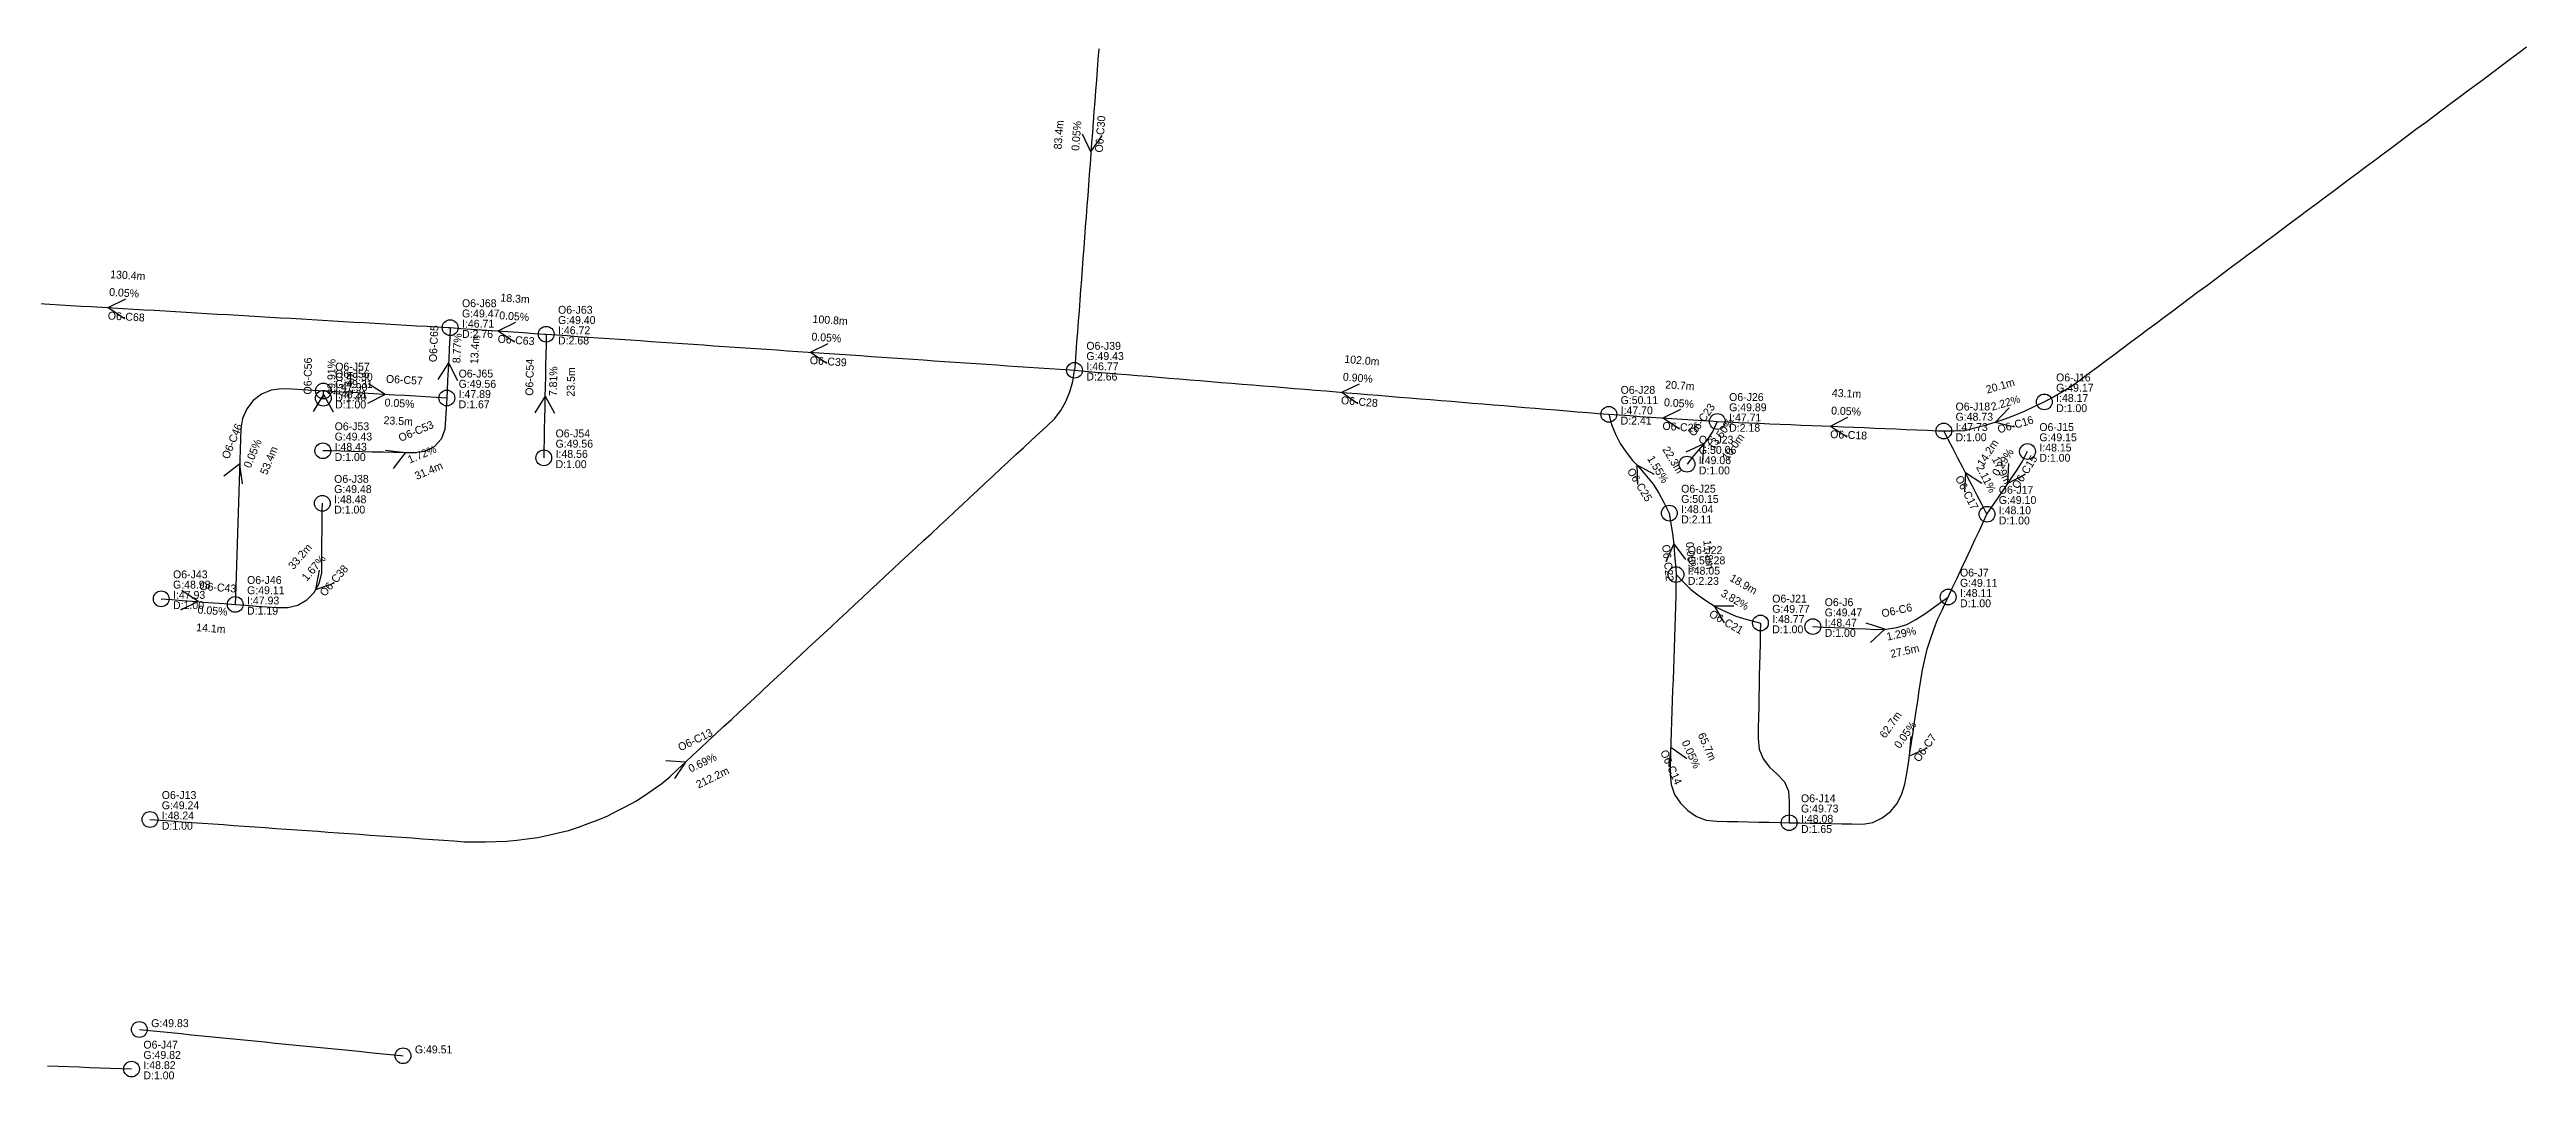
# Model space of a CAD drawing. Header units: metres. Extents: x 607160 to 610559, y 2613470 to 2618337.
# Drawn here: x 609402.1 to 609873.6, y 2613989.8 to 2614185.8 of the extents above; entities that cross this region are included whole.
import ezdxf

# ---------------------------------------------------------------- set-up
doc = ezdxf.new("R2010")
doc.units = ezdxf.units.M
for name, color, linetype in [('SW-DRAIN-LABELS', 3, 'Continuous'), ('SW-DRAIN-ORPHAN', 8, 'Continuous'), ('SW-DRAIN-SUB-06', 6, 'Continuous'), ('SW-JUNCTIONS', 7, 'Continuous')]:
    doc.layers.add(name, color=color, linetype=linetype)

msp = doc.modelspace()

# ---------------------------------------------------------------- linework, layer by layer
at = {"layer": 'SW-DRAIN-ORPHAN'}
for points in [[(609781.81, 2614118.75), (609783.56, 2614119.73), (609785.3, 2614120.7), (609787.01, 2614121.74), (609788.61, 2614122.93), (609790.22, 2614124.13), (609791.82, 2614125.32), (609793.42, 2614126.52), (609795.03, 2614127.71), (609796.63, 2614128.91), (609798.23, 2614130.11), (609799.84, 2614131.3), (609801.44, 2614132.5), (609803.04, 2614133.69), (609804.65, 2614134.89), (609806.25, 2614136.08), (609807.85, 2614137.28), (609809.46, 2614138.48), (609811.06, 2614139.67), (609812.66, 2614140.87), (609814.27, 2614142.06), (609815.87, 2614143.26), (609817.47, 2614144.45), (609819.08, 2614145.65), (609820.68, 2614146.85), (609822.28, 2614148.04), (609823.88, 2614149.24), (609825.49, 2614150.43), (609827.09, 2614151.63), (609828.69, 2614152.82), (609830.3, 2614154.02), (609831.9, 2614155.22), (609833.5, 2614156.41), (609835.11, 2614157.61), (609836.71, 2614158.8), (609838.31, 2614160), (609839.92, 2614161.19), (609841.52, 2614162.39), (609843.12, 2614163.59), (609844.73, 2614164.78), (609846.33, 2614165.98), (609847.93, 2614167.17), (609849.54, 2614168.37), (609851.14, 2614169.56), (609852.74, 2614170.76), (609854.35, 2614171.96), (609855.95, 2614173.15), (609857.55, 2614174.35), (609859.15, 2614175.54), (609860.76, 2614176.74), (609862.36, 2614177.94), (609863.96, 2614179.13), (609865.57, 2614180.33), (609867.17, 2614181.52), (609868.77, 2614182.72), (609870.38, 2614183.91), (609871.98, 2614185.11), (609873.58, 2614186.31)], [(609763.51, 2614081.61), (609764.36, 2614083.42), (609765.21, 2614085.23), (609766.06, 2614087.04), (609766.91, 2614088.85), (609767.76, 2614090.66), (609768.61, 2614092.47), (609769.46, 2614094.29), (609770.31, 2614096.1), (609770.9, 2614097.37)], [(609727.78, 2614076.66), (609727.74, 2614074.66), (609727.7, 2614072.66), (609727.66, 2614070.66), (609727.62, 2614068.66), (609727.57, 2614066.66), (609727.53, 2614064.66), (609727.49, 2614062.66), (609727.45, 2614060.66), (609727.4, 2614058.66), (609727.36, 2614056.66), (609727.32, 2614054.66), (609727.52, 2614052.67), (609728.27, 2614050.82), (609729.5, 2614049.25), (609730.98, 2614047.9), (609732.34, 2614046.44), (609733.14, 2614044.64), (609733.27, 2614042.64), (609733.26, 2614040.64), (609733.25, 2614038.65)], [(609419.23, 2613999.3), (609421.22, 2613999.1), (609423.21, 2613998.9), (609425.2, 2613998.7), (609427.19, 2613998.51), (609429.18, 2613998.31), (609431.17, 2613998.11), (609433.16, 2613997.91), (609435.15, 2613997.71), (609437.14, 2613997.51), (609439.13, 2613997.32), (609441.12, 2613997.12), (609443.11, 2613996.92), (609445.1, 2613996.72), (609447.09, 2613996.52), (609449.08, 2613996.33), (609451.07, 2613996.13), (609453.06, 2613995.93), (609455.05, 2613995.73), (609457.04, 2613995.53), (609459.03, 2613995.34), (609461.02, 2613995.14), (609463.01, 2613994.94), (609465, 2613994.74), (609466.99, 2613994.54), (609468.98, 2613994.35), (609469.42, 2613994.3)]]:
    msp.add_lwpolyline(points, dxfattribs=at)
at = {"layer": 'SW-DRAIN-SUB-06'}
for p, q in [((609600.36, 2614166.33), (609598.73, 2614169.71)), ((609600.36, 2614166.33), (609602.47, 2614169.43)), ((609413.32, 2614136.69), (609416.67, 2614138.37)), ((609413.32, 2614136.69), (609416.45, 2614134.63)), ((609487.53, 2614132.26), (609490.9, 2614133.91)), ((609487.53, 2614132.26), (609490.65, 2614130.17)), ((609546.95, 2614128.2), (609550.32, 2614129.85)), ((609546.95, 2614128.2), (609550.06, 2614126.11)), ((609466, 2614120.15), (609462.87, 2614122.21)), ((609478.07, 2614126.18), (609476.04, 2614123.03)), ((609478.07, 2614126.18), (609479.79, 2614122.85)), ((609648.08, 2614120.58), (609651.47, 2614122.18)), ((609454.25, 2614120.13), (609452.34, 2614116.9)), ((609454.25, 2614120.13), (609456.09, 2614116.87)), ((609466, 2614120.15), (609462.65, 2614118.47)), ((609496.44, 2614119.87), (609494.5, 2614116.66)), ((609496.44, 2614119.87), (609498.24, 2614116.58)), ((609648.08, 2614120.58), (609651.16, 2614118.45)), ((609709.24, 2614115.7), (609712.61, 2614117.36)), ((609772.52, 2614114.9), (609775.12, 2614117.61)), ((609709.24, 2614115.7), (609712.36, 2614113.62)), ((609741.12, 2614114.12), (609744.44, 2614115.85)), ((609741.12, 2614114.12), (609744.29, 2614112.11)), ((609772.52, 2614114.9), (609776.16, 2614114)), ((609469.82, 2614109.05), (609466.1, 2614109.51)), ((609469.82, 2614109.05), (609467.57, 2614106.06)), ((609717.01, 2614110.75), (609713.6, 2614109.18)), ((609717.01, 2614110.75), (609716.66, 2614107.01)), ((609438.31, 2614106.88), (609435.34, 2614104.6)), ((609438.31, 2614106.88), (609438.8, 2614103.17)), ((609704.25, 2614106.78), (609707.54, 2614104.98)), ((609704.25, 2614106.78), (609704.35, 2614103.03)), ((609766.79, 2614105.29), (609766.62, 2614101.55)), ((609766.79, 2614105.29), (609769.95, 2614103.27)), ((609774.89, 2614103.26), (609775.08, 2614107.01)), ((609774.89, 2614103.26), (609778.23, 2614104.97)), ((609711.3, 2614091.75), (609709.79, 2614088.32)), ((609711.3, 2614091.75), (609713.51, 2614088.73)), ((609452.82, 2614083.06), (609453.52, 2614086.74)), ((609452.82, 2614083.06), (609456.36, 2614084.3)), ((609430.44, 2614080.73), (609427.06, 2614079.11)), ((609430.44, 2614080.73), (609427.34, 2614082.85)), ((609718.98, 2614079.92), (609722.73, 2614079.93)), ((609718.98, 2614079.92), (609720.86, 2614076.68)), ((609751.48, 2614075.51), (609747.91, 2614076.65)), ((609751.48, 2614075.51), (609748.71, 2614072.98)), ((609710.7, 2614053.03), (609710.34, 2614049.3)), ((609710.7, 2614053.03), (609713.75, 2614050.86)), ((609756.15, 2614051.36), (609756.49, 2614055.09)), ((609756.15, 2614051.36), (609759.55, 2614052.93)), ((609523.19, 2614050.19), (609519.45, 2614050.46)), ((609523.19, 2614050.19), (609521.08, 2614047.09))]:
    msp.add_line(p, q, dxfattribs=at)
for points in [[(609601.83, 2614185.96), (609601.68, 2614183.97), (609601.53, 2614181.97), (609601.38, 2614179.98), (609601.23, 2614177.98), (609601.08, 2614175.99), (609600.93, 2614173.99), (609600.78, 2614172), (609600.63, 2614170.01), (609600.48, 2614168.01), (609600.33, 2614166.02), (609600.18, 2614164.02), (609600.03, 2614162.03), (609599.88, 2614160.03), (609599.73, 2614158.04), (609599.58, 2614156.04), (609599.43, 2614154.05), (609599.28, 2614152.06), (609599.13, 2614150.06), (609598.98, 2614148.07), (609598.83, 2614146.07), (609598.68, 2614144.08), (609598.53, 2614142.08), (609598.38, 2614140.09), (609598.23, 2614138.1), (609598.08, 2614136.1), (609597.93, 2614134.11), (609597.78, 2614132.11), (609597.63, 2614130.12), (609597.48, 2614128.12), (609597.33, 2614126.13), (609597.23, 2614124.77)], [(609400.16, 2614137.46), (609402.16, 2614137.34), (609404.15, 2614137.23), (609406.15, 2614137.11), (609408.15, 2614136.99), (609410.14, 2614136.88), (609412.14, 2614136.76), (609414.14, 2614136.64), (609416.13, 2614136.53), (609418.13, 2614136.41), (609420.12, 2614136.29), (609422.12, 2614136.18), (609424.12, 2614136.06), (609426.11, 2614135.94), (609428.11, 2614135.83), (609430.11, 2614135.71), (609432.1, 2614135.59), (609434.1, 2614135.48), (609436.1, 2614135.36), (609438.09, 2614135.24), (609440.09, 2614135.12), (609442.09, 2614135.01), (609444.08, 2614134.89), (609446.08, 2614134.77), (609448.08, 2614134.66), (609450.07, 2614134.54), (609452.07, 2614134.42), (609454.07, 2614134.31), (609456.06, 2614134.19), (609458.06, 2614134.07), (609460.06, 2614133.95), (609462.05, 2614133.84), (609464.05, 2614133.72), (609466.05, 2614133.6), (609468.04, 2614133.49), (609470.04, 2614133.37), (609472.04, 2614133.25), (609474.03, 2614133.14), (609476.03, 2614133.02), (609478.03, 2614132.9), (609478.39, 2614132.88)], [(609478.39, 2614132.88), (609478.3, 2614130.88), (609478.2, 2614128.89), (609478.11, 2614126.89), (609478.01, 2614124.89), (609477.91, 2614122.89), (609477.82, 2614120.89), (609477.75, 2614119.49)], [(609478.39, 2614132.88), (609480.39, 2614132.74), (609482.38, 2614132.61), (609484.38, 2614132.47), (609486.38, 2614132.34), (609488.37, 2614132.2), (609490.37, 2614132.06), (609492.36, 2614131.93), (609494.36, 2614131.79), (609496.35, 2614131.66), (609496.67, 2614131.63)], [(609496.67, 2614131.63), (609496.63, 2614129.63), (609496.59, 2614127.63), (609496.55, 2614125.64), (609496.51, 2614123.64), (609496.47, 2614121.64), (609496.43, 2614119.64), (609496.39, 2614117.64), (609496.35, 2614115.64), (609496.31, 2614113.64), (609496.27, 2614111.64), (609496.23, 2614109.64), (609496.2, 2614108.1)], [(609496.67, 2614131.63), (609498.67, 2614131.5), (609500.66, 2614131.36), (609502.66, 2614131.22), (609504.66, 2614131.09), (609506.65, 2614130.95), (609508.65, 2614130.82), (609510.64, 2614130.68), (609512.64, 2614130.54), (609514.63, 2614130.41), (609516.63, 2614130.27), (609518.62, 2614130.13), (609520.62, 2614130), (609522.61, 2614129.86), (609524.61, 2614129.73), (609526.6, 2614129.59), (609528.6, 2614129.45), (609530.59, 2614129.32), (609532.59, 2614129.18), (609534.59, 2614129.04), (609536.58, 2614128.91), (609538.58, 2614128.77), (609540.57, 2614128.64), (609542.57, 2614128.5), (609544.56, 2614128.36), (609546.56, 2614128.23), (609548.55, 2614128.09), (609550.55, 2614127.96), (609552.54, 2614127.82), (609554.54, 2614127.68), (609556.53, 2614127.55), (609558.53, 2614127.41), (609560.53, 2614127.28), (609562.52, 2614127.14), (609564.52, 2614127), (609566.51, 2614126.87), (609568.51, 2614126.73), (609570.5, 2614126.59), (609572.5, 2614126.46), (609574.49, 2614126.32), (609576.49, 2614126.19), (609578.48, 2614126.05), (609580.48, 2614125.91), (609582.47, 2614125.78), (609584.47, 2614125.64), (609586.46, 2614125.51), (609588.46, 2614125.37), (609590.46, 2614125.23), (609592.45, 2614125.1), (609594.45, 2614124.96), (609596.44, 2614124.83), (609597.23, 2614124.77)], [(609421.25, 2614039.27), (609423.25, 2614039.13), (609425.24, 2614038.99), (609427.24, 2614038.85), (609429.23, 2614038.71), (609431.23, 2614038.57), (609433.22, 2614038.43), (609435.22, 2614038.29), (609437.21, 2614038.15), (609439.21, 2614038), (609441.2, 2614037.86), (609443.2, 2614037.72), (609445.19, 2614037.58), (609447.19, 2614037.44), (609449.18, 2614037.3), (609451.18, 2614037.16), (609453.17, 2614037.02), (609455.17, 2614036.88), (609457.16, 2614036.73), (609459.16, 2614036.59), (609461.15, 2614036.45), (609463.15, 2614036.31), (609465.14, 2614036.17), (609467.14, 2614036.03), (609469.13, 2614035.89), (609471.13, 2614035.75), (609473.12, 2614035.61), (609475.12, 2614035.46), (609477.11, 2614035.32), (609479.11, 2614035.18), (609481.1, 2614035.04), (609483.1, 2614035), (609485.1, 2614035.02), (609487.1, 2614035.05), (609489.1, 2614035.13), (609491.09, 2614035.36), (609493.07, 2614035.59), (609495.06, 2614035.81), (609497.01, 2614036.27), (609498.95, 2614036.74), (609500.9, 2614037.2), (609502.8, 2614037.82), (609504.67, 2614038.51), (609506.55, 2614039.21), (609508.39, 2614039.98), (609510.17, 2614040.89), (609511.95, 2614041.8), (609513.72, 2614042.73), (609515.37, 2614043.85), (609517.03, 2614044.97), (609518.69, 2614046.09), (609520.19, 2614047.41), (609521.66, 2614048.77), (609523.12, 2614050.13), (609524.58, 2614051.49), (609526.05, 2614052.86), (609527.51, 2614054.22), (609528.98, 2614055.58), (609530.44, 2614056.94), (609531.91, 2614058.31), (609533.37, 2614059.67), (609534.83, 2614061.03), (609536.3, 2614062.39), (609537.76, 2614063.75), (609539.23, 2614065.12), (609540.69, 2614066.48), (609542.16, 2614067.84), (609543.62, 2614069.2), (609545.08, 2614070.57), (609546.55, 2614071.93), (609548.01, 2614073.29), (609549.48, 2614074.65), (609550.94, 2614076.02), (609552.41, 2614077.38), (609553.87, 2614078.74), (609555.33, 2614080.1), (609556.8, 2614081.47), (609558.26, 2614082.83), (609559.73, 2614084.19), (609561.19, 2614085.55), (609562.65, 2614086.91), (609564.12, 2614088.28), (609565.58, 2614089.64), (609567.05, 2614091), (609568.51, 2614092.36), (609569.98, 2614093.73), (609571.44, 2614095.09), (609572.9, 2614096.45), (609574.37, 2614097.81), (609575.83, 2614099.18), (609577.3, 2614100.54), (609578.76, 2614101.9), (609580.23, 2614103.26), (609581.69, 2614104.63), (609583.15, 2614105.99), (609584.62, 2614107.35), (609586.08, 2614108.71), (609587.55, 2614110.07), (609589.01, 2614111.44), (609590.48, 2614112.8), (609591.94, 2614114.16), (609593.4, 2614115.52), (609594.61, 2614117.1), (609595.59, 2614118.84), (609596.35, 2614120.69), (609596.9, 2614122.61), (609597.23, 2614124.77)], [(609597.23, 2614124.77), (609599.22, 2614124.61), (609601.22, 2614124.44), (609603.21, 2614124.28), (609605.2, 2614124.11), (609607.2, 2614123.95), (609609.19, 2614123.79), (609611.18, 2614123.62), (609613.18, 2614123.46), (609615.17, 2614123.29), (609617.16, 2614123.13), (609619.16, 2614122.96), (609621.15, 2614122.8), (609623.14, 2614122.64), (609625.14, 2614122.47), (609627.13, 2614122.31), (609629.12, 2614122.14), (609631.12, 2614121.98), (609633.11, 2614121.81), (609635.1, 2614121.65), (609637.1, 2614121.49), (609639.09, 2614121.32), (609641.08, 2614121.16), (609643.07, 2614120.99), (609645.07, 2614120.83), (609647.06, 2614120.66), (609649.05, 2614120.5), (609651.05, 2614120.34), (609653.04, 2614120.17), (609655.03, 2614120.01), (609657.03, 2614119.84), (609659.02, 2614119.68), (609661.01, 2614119.51), (609663.01, 2614119.35), (609665, 2614119.19), (609666.99, 2614119.02), (609668.99, 2614118.86), (609670.98, 2614118.69), (609672.97, 2614118.53), (609674.97, 2614118.36), (609676.96, 2614118.2), (609678.95, 2614118.04), (609680.95, 2614117.87), (609682.94, 2614117.71), (609684.93, 2614117.54), (609686.93, 2614117.38), (609688.92, 2614117.21), (609690.91, 2614117.05), (609692.91, 2614116.89), (609694.9, 2614116.72), (609696.89, 2614116.56), (609698.92, 2614116.39)], [(609454.26, 2614120.82), (609452.26, 2614120.93), (609450.26, 2614121.05), (609448.27, 2614121.16), (609446.27, 2614121.26), (609444.29, 2614120.97), (609442.46, 2614120.19), (609440.89, 2614118.99), (609439.67, 2614117.43), (609438.87, 2614115.62), (609438.52, 2614113.66), (609438.46, 2614111.66), (609438.39, 2614109.66), (609438.33, 2614107.66), (609438.27, 2614105.66), (609438.21, 2614103.66), (609438.15, 2614101.66), (609438.09, 2614099.66), (609438.02, 2614097.66), (609437.96, 2614095.66), (609437.9, 2614093.67), (609437.84, 2614091.67), (609437.78, 2614089.67), (609437.71, 2614087.67), (609437.65, 2614085.67), (609437.59, 2614083.67), (609437.53, 2614081.67), (609437.48, 2614080.2)], [(609477.75, 2614119.49), (609477.62, 2614117.49), (609477.49, 2614115.5), (609477.36, 2614113.5), (609476.65, 2614111.67), (609475.32, 2614110.21), (609473.56, 2614109.3), (609471.61, 2614109.04), (609469.61, 2614109.05), (609467.61, 2614109.11), (609465.61, 2614109.16), (609463.61, 2614109.21), (609461.61, 2614109.26), (609459.61, 2614109.31), (609457.61, 2614109.36), (609455.61, 2614109.41), (609454.15, 2614109.45)], [(609454.24, 2614119.45), (609454.26, 2614120.82)], [(609477.75, 2614119.49), (609475.75, 2614119.6), (609473.76, 2614119.72), (609471.76, 2614119.83), (609469.76, 2614119.94), (609467.77, 2614120.05), (609465.77, 2614120.17), (609463.77, 2614120.28), (609461.78, 2614120.39), (609459.78, 2614120.51), (609457.78, 2614120.62), (609455.78, 2614120.73), (609454.26, 2614120.82)], [(609762.67, 2614113.22), (609764.67, 2614113.24), (609766.67, 2614113.3), (609768.6, 2614113.81), (609770.54, 2614114.32), (609772.45, 2614114.88), (609774.34, 2614115.55), (609776.22, 2614116.22), (609778.06, 2614117), (609779.87, 2614117.85), (609781.81, 2614118.75)], [(609698.92, 2614116.39), (609699.45, 2614114.46), (609700.18, 2614112.6), (609701.1, 2614110.83), (609702.2, 2614109.17), (609703.46, 2614107.61), (609704.83, 2614106.16), (609706.12, 2614104.64), (609707.35, 2614103.06), (609708.42, 2614101.37), (609709.41, 2614099.63), (609710.3, 2614097.84), (609710.44, 2614097.58)], [(609698.92, 2614116.39), (609700.92, 2614116.26), (609702.91, 2614116.13), (609704.91, 2614115.99), (609706.9, 2614115.86), (609708.9, 2614115.73), (609710.89, 2614115.59), (609712.89, 2614115.46), (609714.89, 2614115.33), (609716.88, 2614115.2), (609718.88, 2614115.06), (609719.57, 2614115.02)], [(609719.57, 2614115.02), (609718.74, 2614113.2), (609717.67, 2614111.51), (609716.36, 2614110), (609715.05, 2614108.48), (609713.82, 2614106.92), (609713.81, 2614106.9)], [(609719.57, 2614115.02), (609721.57, 2614114.93), (609723.56, 2614114.85), (609725.56, 2614114.77), (609727.56, 2614114.68), (609729.56, 2614114.6), (609731.56, 2614114.52), (609733.56, 2614114.43), (609735.55, 2614114.35), (609737.55, 2614114.27), (609739.55, 2614114.18), (609741.55, 2614114.1), (609743.55, 2614114.02), (609745.55, 2614113.93), (609747.54, 2614113.85), (609749.54, 2614113.77), (609751.54, 2614113.68), (609753.54, 2614113.6), (609755.54, 2614113.51), (609757.54, 2614113.43), (609759.53, 2614113.35), (609761.53, 2614113.26), (609762.67, 2614113.22)], [(609770.9, 2614097.37), (609769.98, 2614099.14), (609769.06, 2614100.92), (609768.14, 2614102.69), (609767.22, 2614104.47), (609766.29, 2614106.24), (609765.37, 2614108.02), (609764.45, 2614109.79), (609763.53, 2614111.57), (609762.67, 2614113.22)], [(609770.9, 2614097.37), (609772.02, 2614099.02), (609773.14, 2614100.68), (609774.27, 2614102.34), (609775.39, 2614103.99), (609776.51, 2614105.65), (609777.59, 2614107.33), (609778.51, 2614109.1), (609778.62, 2614109.31)], [(609437.48, 2614080.2), (609439.48, 2614080.05), (609441.47, 2614079.9), (609443.47, 2614079.74), (609445.46, 2614079.59), (609447.46, 2614079.6), (609449.38, 2614080.09), (609451.09, 2614081.06), (609452.49, 2614082.46), (609453.46, 2614084.19), (609453.93, 2614086.13), (609453.95, 2614088.13), (609453.97, 2614090.13), (609453.99, 2614092.13), (609454.01, 2614094.13), (609454.03, 2614096.13), (609454.04, 2614098.13), (609454.06, 2614099.45)], [(609710.44, 2614097.58), (609710.73, 2614095.6), (609711.03, 2614093.62), (609711.31, 2614091.64), (609711.45, 2614089.65), (609711.59, 2614087.65), (609711.71, 2614085.88)], [(609711.71, 2614085.88), (609711.68, 2614083.88), (609711.65, 2614081.88), (609711.62, 2614079.88), (609711.55, 2614077.88), (609711.48, 2614075.88), (609711.41, 2614073.89), (609711.34, 2614071.89), (609711.27, 2614069.89), (609711.21, 2614067.89), (609711.14, 2614065.89), (609711.07, 2614063.89), (609711, 2614061.89), (609710.93, 2614059.89), (609710.86, 2614057.9), (609710.79, 2614055.9), (609710.73, 2614053.9), (609710.66, 2614051.9), (609710.59, 2614049.9), (609710.6, 2614047.9), (609710.82, 2614045.93), (609711.45, 2614044.03), (609712.59, 2614042.38), (609713.98, 2614040.98), (609715.61, 2614039.84), (609717.48, 2614039.14), (609719.45, 2614038.95), (609721.45, 2614038.9), (609723.45, 2614038.86), (609725.45, 2614038.82), (609727.45, 2614038.78), (609729.45, 2614038.73), (609731.45, 2614038.69), (609733.25, 2614038.65)], [(609711.71, 2614085.88), (609713.13, 2614084.47), (609714.55, 2614083.07), (609716.11, 2614081.83), (609717.76, 2614080.69), (609719.45, 2614079.63), (609721.26, 2614078.79), (609723.07, 2614077.95), (609725, 2614077.41), (609726.93, 2614076.89), (609727.78, 2614076.66)], [(609423.39, 2614081.27), (609425.38, 2614081.12), (609427.38, 2614080.96), (609429.37, 2614080.81), (609431.36, 2614080.66), (609433.36, 2614080.51), (609435.35, 2614080.36), (609437.48, 2614080.2)], [(609733.25, 2614038.65), (609735.25, 2614038.61), (609737.25, 2614038.57), (609739.25, 2614038.54), (609741.25, 2614038.5), (609743.25, 2614038.46), (609745.25, 2614038.42), (609747.25, 2614038.38), (609749.18, 2614038.67), (609750.95, 2614039.58), (609752.53, 2614040.81), (609753.82, 2614042.34), (609754.72, 2614044.12), (609755.28, 2614046.02), (609755.64, 2614047.99), (609755.94, 2614049.97), (609756.24, 2614051.94), (609756.53, 2614053.92), (609756.83, 2614055.9), (609757.12, 2614057.88), (609757.42, 2614059.86), (609757.71, 2614061.84), (609758.01, 2614063.81), (609758.3, 2614065.79), (609758.6, 2614067.77), (609759.07, 2614069.71), (609759.53, 2614071.66), (609760.13, 2614073.57), (609760.79, 2614075.45), (609761.51, 2614077.32), (609762.35, 2614079.13), (609763.2, 2614080.94), (609763.51, 2614081.61)], [(609737.76, 2614075.98), (609739.75, 2614075.89), (609741.75, 2614075.81), (609743.75, 2614075.72), (609745.75, 2614075.64), (609747.75, 2614075.55), (609749.74, 2614075.46), (609751.74, 2614075.52), (609753.72, 2614075.78), (609755.62, 2614076.37), (609757.38, 2614077.32), (609759.05, 2614078.41), (609760.68, 2614079.58), (609762.3, 2614080.74), (609763.51, 2614081.61)], [(609417.75, 2613991.76), (609415.76, 2613991.83), (609413.76, 2613991.89), (609411.76, 2613991.96), (609409.76, 2613992.03), (609407.76, 2613992.1), (609405.76, 2613992.17), (609403.76, 2613992.24), (609401.76, 2613992.31)]]:
    msp.add_lwpolyline(points, dxfattribs=at)
at = {"layer": 'SW-JUNCTIONS'}
for centre in [(609478.39, 2614132.88), (609496.67, 2614131.63), (609454.26, 2614120.82), (609597.23, 2614124.77), (609454.24, 2614119.45), (609477.75, 2614119.49), (609698.92, 2614116.39), (609781.81, 2614118.75), (609719.57, 2614115.02), (609762.67, 2614113.22), (609454.15, 2614109.45), (609496.2, 2614108.1), (609713.81, 2614106.9), (609778.62, 2614109.31), (609454.06, 2614099.45), (609710.44, 2614097.58), (609770.9, 2614097.37), (609711.71, 2614085.88), (609423.39, 2614081.27), (609437.48, 2614080.2), (609763.51, 2614081.61), (609727.78, 2614076.66), (609737.76, 2614075.98), (609421.25, 2614039.27), (609733.25, 2614038.65), (609419.23, 2613999.3), (609469.42, 2613994.3), (609417.75, 2613991.76)]:
    msp.add_circle(centre, 1.5, dxfattribs=at)

# ---------------------------------------------------------------- texts
at = {"layer": 'SW-DRAIN-LABELS', "color": 2}
for s, rotation, p in [('83.4m', 85.6997, (609594.75, 2614166.76)), ('0.05%', 85.6997, (609598.11, 2614166.5)), ('130.4m', -3.3489, (609413.65, 2614142.31)), ('0.05%', -3.3489, (609413.45, 2614138.94)), ('0.05%', -3.9018, (609487.69, 2614134.5)), ('18.3m', -3.9018, (609487.92, 2614137.87)), ('8.77%', 87.2463, (609480.32, 2614126.08)), ('13.4m', 87.2463, (609483.69, 2614125.91)), ('0.05%', -3.904, (609547.11, 2614130.45)), ('100.8m', -3.904, (609547.33, 2614133.81)), ('29.91%', 89.4537, (609456.5, 2614120.11)), ('102.0m', -4.7116, (609648.54, 2614126.19)), ('1.4m', 89.4537, (609459.87, 2614120.08)), ('7.81%', 88.841, (609498.69, 2614119.82)), ('23.5m', 88.841, (609502.06, 2614119.75)), ('0.90%', -4.7116, (609648.26, 2614122.82)), ('20.7m', -3.8033, (609709.62, 2614121.32)), ('20.1m', 16.1358, (609770.96, 2614120.31)), ('0.05%', -3.2388, (609465.88, 2614117.91)), ('0.05%', -3.8033, (609709.39, 2614117.95)), ('0.05%', -2.3932, (609741.21, 2614116.37)), ('43.1m', -2.3932, (609741.36, 2614119.74)), ('2.22%', 16.1358, (609771.9, 2614117.06)), ('23.5m', -3.2388, (609465.68, 2614114.54)), ('13.50%', 54.6653, (609718.84, 2614109.45)), ('10.0m', 54.6653, (609721.6, 2614107.49)), ('0.05%', 67.5635, (609440.39, 2614106.02)), ('53.4m', 67.5635, (609443.51, 2614104.74)), ('1.72%', 23.0506, (609470.7, 2614106.98)), ('1.55%', -58.5296, (609706.17, 2614107.95)), ('22.3m', -58.5296, (609709.05, 2614109.71)), ('14.2m', 57.146, (609770.17, 2614106.31)), ('17.9m', -62.5606, (609771.78, 2614107.88)), ('0.29%', 57.146, (609773, 2614104.48)), ('31.4m', 23.0506, (609472.02, 2614103.88)), ('2.11%', -62.5606, (609768.78, 2614106.33)), ('33.2m', 49.27, (609448.56, 2614086.73)), ('1.67%', 49.27, (609451.12, 2614084.53)), ('0.05%', -83.7953, (609713.54, 2614092)), ('11.8m', -83.7953, (609716.89, 2614092.36)), ('18.9m', -29.848, (609721.78, 2614084.8)), ('0.05%', -4.3323, (609430.27, 2614078.49)), ('3.82%', -29.848, (609720.1, 2614081.88)), ('14.1m', -4.3323, (609430.01, 2614075.12)), ('1.29%', 12.3324, (609751.96, 2614073.31)), ('27.5m', 12.3324, (609752.68, 2614070.01)), ('62.7m', 54.8381, (609751.55, 2614054.6)), ('0.05%', 54.8381, (609754.31, 2614052.65)), ('0.69%', 25.9127, (609524.17, 2614048.17)), ('0.05%', -65.4796, (609712.74, 2614053.97)), ('65.7m', -65.4796, (609715.81, 2614055.37)), ('212.2m', 25.9127, (609525.64, 2614045.13))]:
    msp.add_text(s, height=1.5, rotation=rotation, dxfattribs=at).set_placement(p)
at = {"layer": 'SW-DRAIN-LABELS', "color": 3}
for s, rotation, p in [('O6-C30', 85.6997, (609602.6, 2614166.17)), ('O6-C68', -3.3489, (609413.19, 2614134.44)), ('O6-C65', 87.2463, (609475.82, 2614126.29)), ('O6-C63', -3.9018, (609487.38, 2614130.01)), ('O6-C56', 89.4537, (609452, 2614120.15)), ('O6-C54', 88.841, (609494.19, 2614119.91)), ('O6-C39', -3.904, (609546.8, 2614125.96)), ('O6-C57', -3.2388, (609466.13, 2614122.4)), ('O6-C28', -4.7116, (609647.89, 2614118.34)), ('O6-C23', 54.6653, (609715.17, 2614112.05)), ('O6-C46', 67.5635, (609436.23, 2614107.74)), ('O6-C53', 23.0506, (609468.94, 2614111.12)), ('O6-C26', -3.8033, (609709.09, 2614113.46)), ('O6-C18', -2.3932, (609741.03, 2614111.87)), ('O6-C16', 16.1358, (609773.15, 2614112.74)), ('O6-C15', 57.146, (609776.78, 2614102.04)), ('O6-C25', -58.5296, (609702.33, 2614105.6)), ('O6-C17', -62.5606, (609764.79, 2614104.25)), ('O6-C22', -83.7953, (609709.06, 2614091.51)), ('O6-C43', -4.3323, (609430.61, 2614082.98)), ('O6-C38', 49.27, (609454.53, 2614081.59)), ('O6-C6', 12.3324, (609751, 2614077.71)), ('O6-C21', -29.848, (609717.86, 2614077.97)), ('O6-C13', 25.9127, (609522.2, 2614052.22)), ('O6-C14', -65.4796, (609708.65, 2614052.1)), ('O6-C7', 54.8381, (609757.99, 2614050.06))]:
    msp.add_text(s, height=1.5, rotation=rotation, dxfattribs=at).set_placement(p)
at = {"layer": 'SW-DRAIN-LABELS', "color": 7}
for s, p in [('O6-J68', (609480.64, 2614136.78)), ('G:49.47', (609480.64, 2614134.83)), ('O6-J63', (609498.92, 2614135.53)), ('G:49.40', (609498.92, 2614133.58)), ('O6-J39', (609599.48, 2614128.67)), ('G:49.43', (609599.48, 2614126.72)), ('O6-J56', (609456.49, 2614123.35)), ('G:49.31', (609456.49, 2614121.4)), ('O6-J57', (609456.51, 2614124.72)), ('G:49.30', (609456.51, 2614122.77)), ('O6-J65', (609480, 2614123.39)), ('G:49.56', (609480, 2614121.44)), ('O6-J16', (609784.06, 2614122.65)), ('G:49.17', (609784.06, 2614120.7)), ('O6-J28', (609701.17, 2614120.29)), ('G:50.11', (609701.17, 2614118.34)), ('O6-J26', (609721.82, 2614118.92)), ('G:49.89', (609721.82, 2614116.97)), ('O6-J18', (609764.92, 2614117.12)), ('O6-J53', (609456.4, 2614113.35)), ('G:49.43', (609456.4, 2614111.4)), ('O6-J54', (609498.45, 2614112)), ('G:48.73', (609764.92, 2614115.17)), ('O6-J15', (609780.87, 2614113.21)), ('G:49.15', (609780.87, 2614111.26)), ('G:49.56', (609498.45, 2614110.05)), ('O6-J23', (609716.06, 2614110.8)), ('G:50.06', (609716.06, 2614108.85)), ('O6-J38', (609456.31, 2614103.35)), ('O6-J25', (609712.69, 2614101.48)), ('G:49.48', (609456.31, 2614101.4)), ('G:50.15', (609712.69, 2614099.53)), ('O6-J17', (609773.15, 2614101.27)), ('G:49.10', (609773.15, 2614099.32)), ('O6-J22', (609713.96, 2614089.78)), ('G:50.28', (609713.96, 2614087.83)), ('O6-J43', (609425.64, 2614085.17)), ('G:48.93', (609425.64, 2614083.22)), ('O6-J46', (609439.73, 2614084.1)), ('O6-J7', (609765.76, 2614085.51)), ('G:49.11', (609765.76, 2614083.56)), ('G:49.11', (609439.73, 2614082.15)), ('O6-J21', (609730.03, 2614080.56)), ('G:49.77', (609730.03, 2614078.61)), ('O6-J6', (609740.01, 2614079.88)), ('G:49.47', (609740.01, 2614077.93)), ('O6-J13', (609423.5, 2614043.17)), ('G:49.24', (609423.5, 2614041.22)), ('O6-J14', (609735.5, 2614042.55)), ('G:49.73', (609735.5, 2614040.6)), ('G:49.83', (609421.48, 2613999.75)), ('O6-J47', (609420, 2613995.66)), ('G:49.82', (609420, 2613993.71)), ('G:49.51', (609471.67, 2613994.75))]:
    msp.add_text(s, height=1.5, dxfattribs=at).set_placement(p)
at = {"layer": 'SW-DRAIN-LABELS', "color": 6}
for s, p in [('D:2.76', (609480.64, 2614130.93)), ('D:2.68', (609498.92, 2614129.68)), ('D:2.66', (609599.48, 2614122.82)), ('D:1.00', (609456.49, 2614117.5)), ('D:1.40', (609456.51, 2614118.87)), ('D:1.67', (609480, 2614117.54)), ('D:1.00', (609784.06, 2614116.8)), ('D:2.41', (609701.17, 2614114.44)), ('D:2.18', (609721.82, 2614113.07)), ('D:1.00', (609764.92, 2614111.27)), ('D:1.00', (609456.4, 2614107.5)), ('D:1.00', (609780.87, 2614107.36)), ('D:1.00', (609498.45, 2614106.15)), ('D:1.00', (609716.06, 2614104.95)), ('D:1.00', (609456.31, 2614097.5)), ('D:2.11', (609712.69, 2614095.63)), ('D:1.00', (609773.15, 2614095.42)), ('D:2.23', (609713.96, 2614083.93)), ('D:1.00', (609425.64, 2614079.32)), ('D:1.19', (609439.73, 2614078.25)), ('D:1.00', (609765.76, 2614079.66)), ('D:1.00', (609730.03, 2614074.71)), ('D:1.00', (609740.01, 2614074.03)), ('D:1.00', (609423.5, 2614037.32)), ('D:1.65', (609735.5, 2614036.7)), ('D:1.00', (609420, 2613989.81))]:
    msp.add_text(s, height=1.5, dxfattribs=at).set_placement(p)
at = {"layer": 'SW-DRAIN-LABELS', "color": 4}
for s, p in [('I:46.71', (609480.64, 2614132.88)), ('I:46.72', (609498.92, 2614131.63)), ('I:47.90', (609456.51, 2614120.82)), ('I:46.77', (609599.48, 2614124.77)), ('I:48.31', (609456.49, 2614119.45)), ('I:47.89', (609480, 2614119.49)), ('I:47.70', (609701.17, 2614116.39)), ('I:48.17', (609784.06, 2614118.75)), ('I:47.71', (609721.82, 2614115.02)), ('I:47.73', (609764.92, 2614113.22)), ('I:48.43', (609456.4, 2614109.45)), ('I:48.56', (609498.45, 2614108.1)), ('I:49.06', (609716.06, 2614106.9)), ('I:48.15', (609780.87, 2614109.31)), ('I:48.48', (609456.31, 2614099.45)), ('I:48.04', (609712.69, 2614097.58)), ('I:48.10', (609773.15, 2614097.37)), ('I:48.05', (609713.96, 2614085.88)), ('I:47.93', (609425.64, 2614081.27)), ('I:47.93', (609439.73, 2614080.2)), ('I:48.11', (609765.76, 2614081.61)), ('I:48.77', (609730.03, 2614076.66)), ('I:48.47', (609740.01, 2614075.98)), ('I:48.24', (609423.5, 2614039.27)), ('I:48.08', (609735.5, 2614038.65)), ('I:48.82', (609420, 2613991.76))]:
    msp.add_text(s, height=1.5, dxfattribs=at).set_placement(p)

doc.saveas('drawing.dxf')
